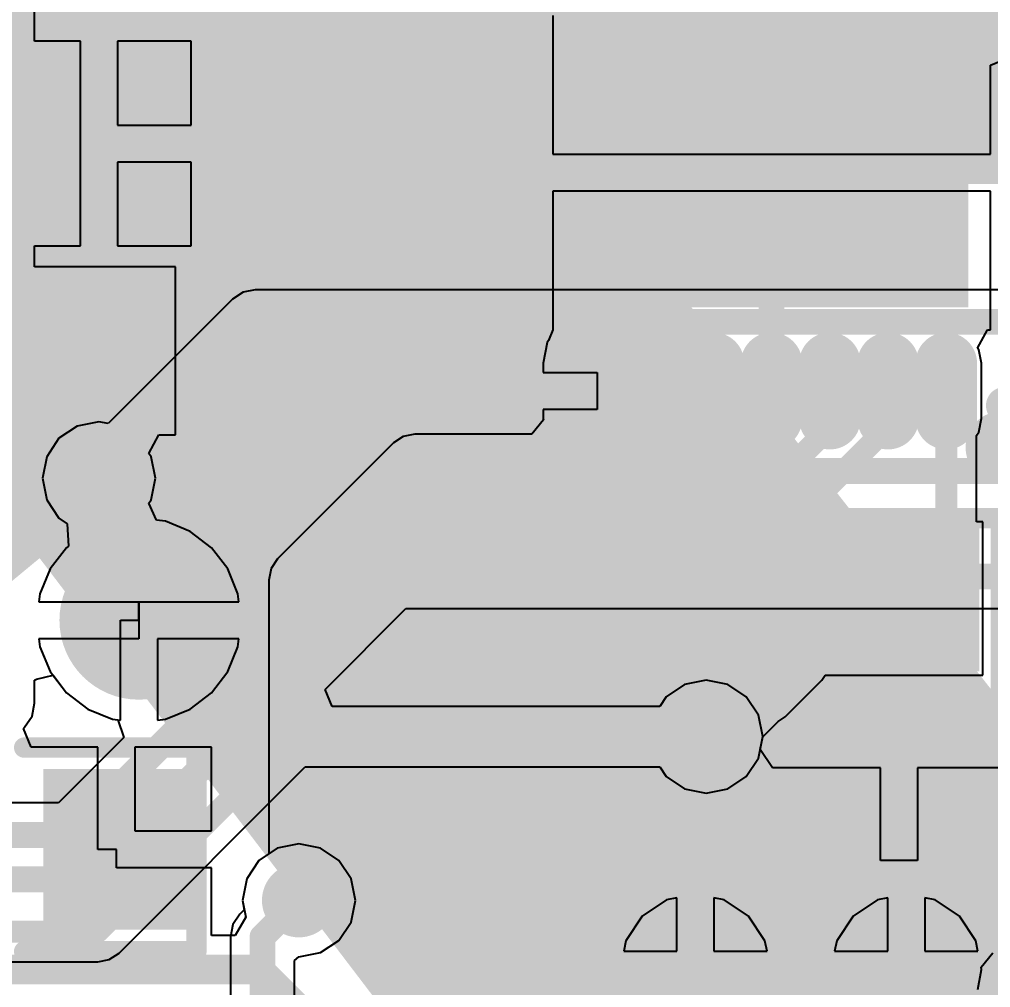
# Model space of a CAD drawing. Header units: millimetres. Extents: x -0.78 to 0.93, y -0.37 to 1.4.
# Drawn here: x 0.0868 to 0.3496, y 0.4597 to 0.7216 of the extents above; entities that cross this region are included whole.
import ezdxf

# ---------------------------------------------------------------- set-up
doc = ezdxf.new("R2010")
doc.units = ezdxf.units.MM
doc.header["$MEASUREMENT"] = 0
for name, color, linetype in [('BottomLayer', 5, 'Continuous'), ('BottomOverlay', 54, 'Continuous'), ('BottomSolder', 6, 'Continuous'), ('TopLayer', 1, 'Continuous'), ('TopOverlay', 2, 'Continuous'), ('TopSolder', 216, 'Continuous'), ('ViaHoleLayer', 16, 'Continuous')]:
    doc.layers.add(name, color=color, linetype=linetype)

# ---------------------------------------------------------------- blocks, each defined once
blk = doc.blocks.new('0603__B_3')
at = {"layer": 'BottomLayer'}
for points in [[(-0.05043, 0.01772), (-0.02043, 0.01772), (-0.02043, -0.01772), (-0.05043, -0.01772)], [(0.01969, 0.01772), (0.05118, 0.01772), (0.05118, -0.01772), (0.01969, -0.01772)]]:
    blk.add_hatch(color=5, dxfattribs=at).paths.add_polyline_path(points)
at = {"layer": 'BottomSolder'}
for points in [[(-0.05443, 0.02172), (-0.01643, 0.02172), (-0.01643, -0.02172), (-0.05443, -0.02172)], [(0.01568, 0.02172), (0.05518, 0.02172), (0.05518, -0.02172), (0.01568, -0.02172)]]:
    blk.add_hatch(color=6, dxfattribs=at).paths.add_polyline_path(points)
at = {"layer": 'BottomOverlay', "const_width": 0.00551}
for points in [[(-0.05709, 0.02756), (0.05709, 0.02756)], [(-0.05709, -0.02756), (-0.05709, 0.02756)], [(0.05709, -0.02756), (0.05709, 0.02756)], [(-0.05709, -0.02756), (0.05709, -0.02756)]]:
    blk.add_lwpolyline(points, dxfattribs=at)
at = {"layer": 'BottomOverlay', "const_width": 0.00276}
for points in [[(-0.05847, 0.02756, 1), (-0.05571, 0.02756, 1)], [(-0.05847, 0.02756, 1), (-0.05571, 0.02756, 1)], [(0.05571, 0.02756, 1), (0.05847, 0.02756, 1)], [(0.05571, 0.02756, 1), (0.05847, 0.02756, 1)], [(-0.05847, -0.02756, 1), (-0.05571, -0.02756, 1)], [(-0.05847, -0.02756, 1), (-0.05571, -0.02756, 1)], [(0.05571, -0.02756, 1), (0.05847, -0.02756, 1)], [(0.05571, -0.02756, 1), (0.05847, -0.02756, 1)]]:
    blk.add_lwpolyline(points, format="xyb", close=True, dxfattribs=at)
blk = doc.blocks.new('0603__B_4')
at = {"layer": 'BottomLayer'}
for points in [[(-0.05043, 0.01772), (-0.02043, 0.01772), (-0.02043, -0.01772), (-0.05043, -0.01772)], [(0.01969, 0.01772), (0.05118, 0.01772), (0.05118, -0.01772), (0.01969, -0.01772)]]:
    blk.add_hatch(color=5, dxfattribs=at).paths.add_polyline_path(points)
at = {"layer": 'BottomSolder'}
for points in [[(-0.05443, 0.02172), (-0.01643, 0.02172), (-0.01643, -0.02172), (-0.05443, -0.02172)], [(0.01569, 0.02172), (0.05518, 0.02172), (0.05518, -0.02172), (0.01569, -0.02172)]]:
    blk.add_hatch(color=6, dxfattribs=at).paths.add_polyline_path(points)
at = {"layer": 'BottomOverlay', "const_width": 0.00551}
for points in [[(-0.05709, 0.02756), (-0.05709, -0.02756)], [(0.05709, 0.02756), (-0.05709, 0.02756)], [(0.05709, 0.02756), (0.05709, -0.02756)], [(0.05709, -0.02756), (-0.05709, -0.02756)]]:
    blk.add_lwpolyline(points, dxfattribs=at)
at = {"layer": 'BottomOverlay', "const_width": 0.00276}
for points in [[(-0.05847, 0.02756, 1), (-0.05571, 0.02756, 1)], [(-0.05847, 0.02756, 1), (-0.05571, 0.02756, 1)], [(0.05571, 0.02756, 1), (0.05847, 0.02756, 1)], [(0.05571, 0.02756, 1), (0.05847, 0.02756, 1)], [(-0.05847, -0.02756, 1), (-0.05571, -0.02756, 1)], [(-0.05847, -0.02756, 1), (-0.05571, -0.02756, 1)], [(0.05571, -0.02756, 1), (0.05847, -0.02756, 1)], [(0.05571, -0.02756, 1), (0.05847, -0.02756, 1)]]:
    blk.add_lwpolyline(points, format="xyb", close=True, dxfattribs=at)
blk = doc.blocks.new('TDFN_14_L3_0_W3_0_P0_40_BL_EP_B_17')
at = {"layer": 'BottomLayer'}
h = blk.add_hatch(color=5, dxfattribs=at)
edge = h.paths.add_edge_path()
edge.add_arc((-0.04724, 0.05157), 0.00433, 180, 360)
edge.add_line((-0.04291, 0.05157), (-0.04291, 0.06654))
edge.add_arc((-0.04724, 0.06654), 0.00433, 0, 180)
edge.add_line((-0.05157, 0.06654), (-0.05157, 0.05157))
h = blk.add_hatch(color=5, dxfattribs=at)
edge = h.paths.add_edge_path()
edge.add_arc((-0.0315, 0.05157), 0.00433, 180, 360)
edge.add_line((-0.02717, 0.05157), (-0.02717, 0.06654))
edge.add_arc((-0.0315, 0.06654), 0.00433, 0, 180)
edge.add_line((-0.03583, 0.06654), (-0.03583, 0.05157))
h = blk.add_hatch(color=5, dxfattribs=at)
edge = h.paths.add_edge_path()
edge.add_arc((-0.01575, 0.05157), 0.00433, 180, 360)
edge.add_line((-0.01142, 0.05157), (-0.01142, 0.06654))
edge.add_arc((-0.01575, 0.06654), 0.00433, 0, 180)
edge.add_line((-0.02008, 0.06654), (-0.02008, 0.05157))
h = blk.add_hatch(color=5, dxfattribs=at)
edge = h.paths.add_edge_path()
edge.add_arc((0.00005, 0.05157), 0.00433, 180, 360)
edge.add_line((0.00438, 0.05157), (0.00438, 0.06654))
edge.add_arc((0.00005, 0.06654), 0.00433, 0, 180)
edge.add_line((-0.00428, 0.06654), (-0.00428, 0.05157))
h = blk.add_hatch(color=5, dxfattribs=at)
edge = h.paths.add_edge_path()
edge.add_arc((0.01575, 0.05157), 0.00433, 180, 360)
edge.add_line((0.02008, 0.05157), (0.02008, 0.06654))
edge.add_arc((0.01575, 0.06654), 0.00433, 0, 180)
edge.add_line((0.01142, 0.06654), (0.01142, 0.05157))
h = blk.add_hatch(color=5, dxfattribs=at)
edge = h.paths.add_edge_path()
edge.add_arc((0.0315, 0.05157), 0.00433, 180, 360)
edge.add_line((0.03583, 0.05157), (0.03583, 0.06654))
edge.add_arc((0.0315, 0.06654), 0.00433, 0, 180)
edge.add_line((0.02717, 0.06654), (0.02717, 0.05157))
h = blk.add_hatch(color=5, dxfattribs=at)
edge = h.paths.add_edge_path()
edge.add_arc((0.04724, 0.05157), 0.00433, 180, 360)
edge.add_line((0.05157, 0.05157), (0.05157, 0.06654))
edge.add_arc((0.04724, 0.06654), 0.00433, 0, 180)
edge.add_line((0.04291, 0.06654), (0.04291, 0.05157))
blk.add_hatch(color=5, dxfattribs=at).paths.add_polyline_path([(0.04922, 0.03248), (0.04922, -0.03249), (-0.0492, -0.03249), (-0.0492, 0.03248)])
h = blk.add_hatch(color=5, dxfattribs=at)
edge = h.paths.add_edge_path()
edge.add_arc((-0.04724, -0.05157), 0.00433, 0, 180)
edge.add_line((-0.05157, -0.05157), (-0.05157, -0.06654))
edge.add_arc((-0.04724, -0.06654), 0.00433, 180, 360)
edge.add_line((-0.04291, -0.06654), (-0.04291, -0.05157))
h = blk.add_hatch(color=5, dxfattribs=at)
edge = h.paths.add_edge_path()
edge.add_arc((-0.0315, -0.05157), 0.00433, 0, 180)
edge.add_line((-0.03583, -0.05157), (-0.03583, -0.06654))
edge.add_arc((-0.0315, -0.06654), 0.00433, 180, 360)
edge.add_line((-0.02717, -0.06654), (-0.02717, -0.05157))
h = blk.add_hatch(color=5, dxfattribs=at)
edge = h.paths.add_edge_path()
edge.add_arc((-0.01575, -0.05157), 0.00433, 0, 180)
edge.add_line((-0.02008, -0.05157), (-0.02008, -0.06654))
edge.add_arc((-0.01575, -0.06654), 0.00433, 180, 360)
edge.add_line((-0.01142, -0.06654), (-0.01142, -0.05157))
h = blk.add_hatch(color=5, dxfattribs=at)
edge = h.paths.add_edge_path()
edge.add_arc((0, -0.05157), 0.00433, 0, 180)
edge.add_line((-0.00433, -0.05157), (-0.00433, -0.06654))
edge.add_arc((0, -0.06654), 0.00433, 180, 360)
edge.add_line((0.00433, -0.06654), (0.00433, -0.05157))
h = blk.add_hatch(color=5, dxfattribs=at)
edge = h.paths.add_edge_path()
edge.add_arc((0.01637, -0.05157), 0.00433, 0, 180)
edge.add_line((0.01204, -0.05157), (0.01204, -0.06654))
edge.add_arc((0.01637, -0.06654), 0.00433, 180, 360)
edge.add_line((0.0207, -0.06654), (0.0207, -0.05157))
h = blk.add_hatch(color=5, dxfattribs=at)
edge = h.paths.add_edge_path()
edge.add_arc((0.0315, -0.05157), 0.00433, 0, 180)
edge.add_line((0.02717, -0.05157), (0.02717, -0.06654))
edge.add_arc((0.0315, -0.06654), 0.00433, 180, 360)
edge.add_line((0.03583, -0.06654), (0.03583, -0.05157))
h = blk.add_hatch(color=5, dxfattribs=at)
edge = h.paths.add_edge_path()
edge.add_arc((0.04724, -0.05157), 0.00433, 0, 180)
edge.add_line((0.04291, -0.05157), (0.04291, -0.06654))
edge.add_arc((0.04724, -0.06654), 0.00433, 180, 360)
edge.add_line((0.05157, -0.06654), (0.05157, -0.05157))
at = {"layer": 'BottomSolder'}
h = blk.add_hatch(color=6, dxfattribs=at)
edge = h.paths.add_edge_path()
edge.add_arc((-0.04724, 0.05157), 0.00833, 180, 360)
edge.add_line((-0.03891, 0.05157), (-0.03891, 0.06654))
edge.add_arc((-0.04724, 0.06654), 0.00833, 0, 180)
edge.add_line((-0.05557, 0.06654), (-0.05557, 0.05157))
h = blk.add_hatch(color=6, dxfattribs=at)
edge = h.paths.add_edge_path()
edge.add_arc((-0.0315, 0.05157), 0.00833, 180, 360)
edge.add_line((-0.02317, 0.05157), (-0.02317, 0.06654))
edge.add_arc((-0.0315, 0.06654), 0.00833, 0, 180)
edge.add_line((-0.03983, 0.06654), (-0.03983, 0.05157))
h = blk.add_hatch(color=6, dxfattribs=at)
edge = h.paths.add_edge_path()
edge.add_arc((-0.01575, 0.05157), 0.00833, 180, 360)
edge.add_line((-0.00742, 0.05157), (-0.00742, 0.06654))
edge.add_arc((-0.01575, 0.06654), 0.00833, 0, 180)
edge.add_line((-0.02408, 0.06654), (-0.02408, 0.05157))
h = blk.add_hatch(color=6, dxfattribs=at)
edge = h.paths.add_edge_path()
edge.add_arc((0.00005, 0.05157), 0.00833, 180, 360)
edge.add_line((0.00838, 0.05157), (0.00838, 0.06654))
edge.add_arc((0.00005, 0.06654), 0.00833, 0, 180)
edge.add_line((-0.00828, 0.06654), (-0.00828, 0.05157))
h = blk.add_hatch(color=6, dxfattribs=at)
edge = h.paths.add_edge_path()
edge.add_arc((0.01575, 0.05157), 0.00833, 180, 360)
edge.add_line((0.02408, 0.05157), (0.02408, 0.06654))
edge.add_arc((0.01575, 0.06654), 0.00833, 0, 180)
edge.add_line((0.00742, 0.06654), (0.00742, 0.05157))
h = blk.add_hatch(color=6, dxfattribs=at)
edge = h.paths.add_edge_path()
edge.add_arc((0.0315, 0.05157), 0.00833, 180, 360)
edge.add_line((0.03983, 0.05157), (0.03983, 0.06654))
edge.add_arc((0.0315, 0.06654), 0.00833, 0, 180)
edge.add_line((0.02317, 0.06654), (0.02317, 0.05157))
h = blk.add_hatch(color=6, dxfattribs=at)
edge = h.paths.add_edge_path()
edge.add_arc((0.04724, 0.05157), 0.00833, 180, 360)
edge.add_line((0.05557, 0.05157), (0.05557, 0.06654))
edge.add_arc((0.04724, 0.06654), 0.00833, 0, 180)
edge.add_line((0.03891, 0.06654), (0.03891, 0.05157))
blk.add_hatch(color=6, dxfattribs=at).paths.add_polyline_path([(0.05322, 0.03648), (0.05322, -0.03649), (-0.0532, -0.03649), (-0.0532, 0.03648)])
h = blk.add_hatch(color=6, dxfattribs=at)
edge = h.paths.add_edge_path()
edge.add_arc((-0.04724, -0.05157), 0.00833, 0, 180)
edge.add_line((-0.05557, -0.05157), (-0.05557, -0.06654))
edge.add_arc((-0.04724, -0.06654), 0.00833, 180, 360)
edge.add_line((-0.03891, -0.06654), (-0.03891, -0.05157))
h = blk.add_hatch(color=6, dxfattribs=at)
edge = h.paths.add_edge_path()
edge.add_arc((-0.0315, -0.05157), 0.00833, 0, 180)
edge.add_line((-0.03983, -0.05157), (-0.03983, -0.06654))
edge.add_arc((-0.0315, -0.06654), 0.00833, 180, 360)
edge.add_line((-0.02317, -0.06654), (-0.02317, -0.05157))
h = blk.add_hatch(color=6, dxfattribs=at)
edge = h.paths.add_edge_path()
edge.add_arc((-0.01575, -0.05157), 0.00833, 0, 180)
edge.add_line((-0.02408, -0.05157), (-0.02408, -0.06654))
edge.add_arc((-0.01575, -0.06654), 0.00833, 180, 360)
edge.add_line((-0.00742, -0.06654), (-0.00742, -0.05157))
h = blk.add_hatch(color=6, dxfattribs=at)
edge = h.paths.add_edge_path()
edge.add_arc((0, -0.05157), 0.00833, 0, 180)
edge.add_line((-0.00833, -0.05157), (-0.00833, -0.06654))
edge.add_arc((0, -0.06654), 0.00833, 180, 360)
edge.add_line((0.00833, -0.06654), (0.00833, -0.05157))
h = blk.add_hatch(color=6, dxfattribs=at)
edge = h.paths.add_edge_path()
edge.add_arc((0.01637, -0.05157), 0.00833, 0, 180)
edge.add_line((0.00804, -0.05157), (0.00804, -0.06654))
edge.add_arc((0.01637, -0.06654), 0.00833, 180, 360)
edge.add_line((0.0247, -0.06654), (0.0247, -0.05157))
h = blk.add_hatch(color=6, dxfattribs=at)
edge = h.paths.add_edge_path()
edge.add_arc((0.0315, -0.05157), 0.00833, 0, 180)
edge.add_line((0.02317, -0.05157), (0.02317, -0.06654))
edge.add_arc((0.0315, -0.06654), 0.00833, 180, 360)
edge.add_line((0.03983, -0.06654), (0.03983, -0.05157))
h = blk.add_hatch(color=6, dxfattribs=at)
edge = h.paths.add_edge_path()
edge.add_arc((0.04724, -0.05157), 0.00833, 0, 180)
edge.add_line((0.03891, -0.05157), (0.03891, -0.06654))
edge.add_arc((0.04724, -0.06654), 0.00833, 180, 360)
edge.add_line((0.05557, -0.06654), (0.05557, -0.05157))
at = {"layer": 'BottomOverlay', "const_width": 0.00984}
blk.add_lwpolyline([(-0.06237, 0.06944, -196.823382), (-0.06227, 0.06944)], format="xyb", dxfattribs=at)
at = {"layer": 'BottomOverlay'}
for points, const_width in [([(-0.06483, 0.06944, 1), (-0.05991, 0.06944, 1)], 0.00492), ([(-0.06473, 0.06944, 1), (-0.05981, 0.06944, 1)], 0.00492), ([(-0.07337, 0.063, 1), (-0.06837, 0.063, 1)], 0.005), ([(-0.07337, 0.063, 1), (-0.06837, 0.063, 1)], 0.005), ([(-0.06549, 0.063, 1), (-0.06049, 0.063, 1)], 0.005), ([(0.05656, 0.063, 1), (0.06155, 0.063, 1)], 0.005), ([(0.06443, 0.063, 1), (0.06943, 0.063, 1)], 0.005), ([(0.06443, 0.063, 1), (0.06943, 0.063, 1)], 0.005), ([(-0.07337, -0.06299, 1), (-0.06837, -0.06299, 1)], 0.005), ([(-0.07337, -0.06299, 1), (-0.06837, -0.06299, 1)], 0.005), ([(-0.06549, -0.06299, 1), (-0.06049, -0.06299, 1)], 0.005), ([(0.05656, -0.06299, 1), (0.06155, -0.06299, 1)], 0.005), ([(0.06443, -0.06299, 1), (0.06943, -0.06299, 1)], 0.005), ([(0.06443, -0.06299, 1), (0.06943, -0.06299, 1)], 0.005)]:
    blk.add_lwpolyline(points, format="xyb", close=True, dxfattribs=dict(at, const_width=const_width))
at = {"layer": 'BottomOverlay', "const_width": 0.01}
for points in [[(-0.07087, 0.063), (-0.07087, -0.06299)], [(-0.06299, 0.063), (-0.07087, 0.063)], [(0.06693, 0.063), (0.05906, 0.063)], [(0.06693, 0.063), (0.06693, -0.06299)], [(-0.06299, -0.06299), (-0.07087, -0.06299)], [(0.06693, -0.06299), (0.05906, -0.06299)]]:
    blk.add_lwpolyline(points, dxfattribs=at)
blk = doc.blocks.new('0603__B_24')
at = {"layer": 'BottomLayer'}
for points in [[(-0.05043, 0.01772), (-0.02043, 0.01772), (-0.02043, -0.01772), (-0.05043, -0.01772)], [(0.01969, 0.01772), (0.05118, 0.01772), (0.05118, -0.01772), (0.01969, -0.01772)]]:
    blk.add_hatch(color=5, dxfattribs=at).paths.add_polyline_path(points)
at = {"layer": 'BottomSolder'}
for points in [[(-0.05443, 0.02172), (-0.01643, 0.02172), (-0.01643, -0.02172), (-0.05443, -0.02172)], [(0.01569, 0.02172), (0.05518, 0.02172), (0.05518, -0.02172), (0.01569, -0.02172)]]:
    blk.add_hatch(color=6, dxfattribs=at).paths.add_polyline_path(points)
at = {"layer": 'BottomOverlay', "const_width": 0.00551}
for points in [[(-0.05709, 0.02756), (-0.05709, -0.02756)], [(-0.05709, 0.02756), (-0.01181, 0.02756)], [(0.01047, 0.02756), (0.05709, 0.02756)], [(0.05709, 0.02756), (0.05709, -0.02756)], [(-0.05709, -0.02756), (-0.01181, -0.02756)], [(0.01047, -0.02756), (0.05709, -0.02756)]]:
    blk.add_lwpolyline(points, dxfattribs=at)
at = {"layer": 'BottomOverlay', "const_width": 0.00276}
for points in [[(-0.05847, 0.02756, 1), (-0.05571, 0.02756, 1)], [(-0.05847, 0.02756, 1), (-0.05571, 0.02756, 1)], [(-0.01319, 0.02756, 1), (-0.01043, 0.02756, 1)], [(0.0091, 0.02756, 1), (0.01185, 0.02756, 1)], [(0.05571, 0.02756, 1), (0.05847, 0.02756, 1)], [(0.05571, 0.02756, 1), (0.05847, 0.02756, 1)], [(-0.05847, -0.02756, 1), (-0.05571, -0.02756, 1)], [(-0.05847, -0.02756, 1), (-0.05571, -0.02756, 1)], [(-0.01319, -0.02756, 1), (-0.01043, -0.02756, 1)], [(0.0091, -0.02756, 1), (0.01185, -0.02756, 1)], [(0.05571, -0.02756, 1), (0.05847, -0.02756, 1)], [(0.05571, -0.02756, 1), (0.05847, -0.02756, 1)]]:
    blk.add_lwpolyline(points, format="xyb", close=True, dxfattribs=at)
blk = doc.blocks.new('0603__B_25')
at = {"layer": 'BottomLayer'}
for points in [[(-0.05043, 0.01772), (-0.02043, 0.01772), (-0.02043, -0.01772), (-0.05043, -0.01772)], [(0.01969, 0.01772), (0.05118, 0.01772), (0.05118, -0.01772), (0.01969, -0.01772)]]:
    blk.add_hatch(color=5, dxfattribs=at).paths.add_polyline_path(points)
at = {"layer": 'BottomSolder'}
for points in [[(-0.05443, 0.02172), (-0.01643, 0.02172), (-0.01643, -0.02172), (-0.05443, -0.02172)], [(0.01569, 0.02172), (0.05518, 0.02172), (0.05518, -0.02172), (0.01569, -0.02172)]]:
    blk.add_hatch(color=6, dxfattribs=at).paths.add_polyline_path(points)
at = {"layer": 'BottomOverlay', "const_width": 0.00551}
for points in [[(-0.05709, 0.02756), (-0.05709, -0.02756)], [(-0.05709, 0.02756), (-0.01181, 0.02756)], [(0.01047, 0.02756), (0.05709, 0.02756)], [(0.05709, 0.02756), (0.05709, -0.02756)], [(-0.05709, -0.02756), (-0.01181, -0.02756)], [(0.01047, -0.02756), (0.05709, -0.02756)]]:
    blk.add_lwpolyline(points, dxfattribs=at)
at = {"layer": 'BottomOverlay', "const_width": 0.00276}
for points in [[(-0.05847, 0.02756, 1), (-0.05571, 0.02756, 1)], [(-0.05847, 0.02756, 1), (-0.05571, 0.02756, 1)], [(-0.01319, 0.02756, 1), (-0.01043, 0.02756, 1)], [(0.0091, 0.02756, 1), (0.01185, 0.02756, 1)], [(0.05571, 0.02756, 1), (0.05847, 0.02756, 1)], [(0.05571, 0.02756, 1), (0.05847, 0.02756, 1)], [(-0.05847, -0.02756, 1), (-0.05571, -0.02756, 1)], [(-0.05847, -0.02756, 1), (-0.05571, -0.02756, 1)], [(-0.01319, -0.02756, 1), (-0.01043, -0.02756, 1)], [(0.0091, -0.02756, 1), (0.01185, -0.02756, 1)], [(0.05571, -0.02756, 1), (0.05847, -0.02756, 1)], [(0.05571, -0.02756, 1), (0.05847, -0.02756, 1)]]:
    blk.add_lwpolyline(points, format="xyb", close=True, dxfattribs=at)
blk = doc.blocks.new('0603__B_26')
at = {"layer": 'BottomLayer'}
for points in [[(-0.05043, 0.01772), (-0.02043, 0.01772), (-0.02043, -0.01772), (-0.05043, -0.01772)], [(0.01969, 0.01772), (0.05118, 0.01772), (0.05118, -0.01772), (0.01969, -0.01772)]]:
    blk.add_hatch(color=5, dxfattribs=at).paths.add_polyline_path(points)
at = {"layer": 'BottomSolder'}
for points in [[(-0.05443, 0.02172), (-0.01643, 0.02172), (-0.01643, -0.02172), (-0.05443, -0.02172)], [(0.01569, 0.02172), (0.05518, 0.02172), (0.05518, -0.02172), (0.01569, -0.02172)]]:
    blk.add_hatch(color=6, dxfattribs=at).paths.add_polyline_path(points)
at = {"layer": 'BottomOverlay', "const_width": 0.00551}
for points in [[(-0.05709, 0.02756), (-0.05709, -0.02756)], [(-0.05709, 0.02756), (-0.01181, 0.02756)], [(0.01047, 0.02756), (0.05709, 0.02756)], [(0.05709, 0.02756), (0.05709, -0.02756)], [(-0.05709, -0.02756), (-0.01181, -0.02756)], [(0.01047, -0.02756), (0.05709, -0.02756)]]:
    blk.add_lwpolyline(points, dxfattribs=at)
at = {"layer": 'BottomOverlay', "const_width": 0.00276}
for points in [[(-0.05847, 0.02756, 1), (-0.05571, 0.02756, 1)], [(-0.05847, 0.02756, 1), (-0.05571, 0.02756, 1)], [(-0.01319, 0.02756, 1), (-0.01043, 0.02756, 1)], [(0.0091, 0.02756, 1), (0.01185, 0.02756, 1)], [(0.05571, 0.02756, 1), (0.05847, 0.02756, 1)], [(0.05571, 0.02756, 1), (0.05847, 0.02756, 1)], [(-0.05847, -0.02756, 1), (-0.05571, -0.02756, 1)], [(-0.05847, -0.02756, 1), (-0.05571, -0.02756, 1)], [(-0.01319, -0.02756, 1), (-0.01043, -0.02756, 1)], [(0.0091, -0.02756, 1), (0.01185, -0.02756, 1)], [(0.05571, -0.02756, 1), (0.05847, -0.02756, 1)], [(0.05571, -0.02756, 1), (0.05847, -0.02756, 1)]]:
    blk.add_lwpolyline(points, format="xyb", close=True, dxfattribs=at)
blk = doc.blocks.new('0603C_B_60')
at = {"layer": 'BottomLayer'}
for points in [[(-0.05043, 0.01772), (-0.02043, 0.01772), (-0.02043, -0.01772), (-0.05043, -0.01772)], [(0.01969, 0.01772), (0.05118, 0.01772), (0.05118, -0.01772), (0.01969, -0.01772)]]:
    blk.add_hatch(color=5, dxfattribs=at).paths.add_polyline_path(points)
at = {"layer": 'BottomSolder'}
for points in [[(-0.05443, 0.02172), (-0.01643, 0.02172), (-0.01643, -0.02172), (-0.05443, -0.02172)], [(0.01568, 0.02172), (0.05518, 0.02172), (0.05518, -0.02172), (0.01568, -0.02172)]]:
    blk.add_hatch(color=6, dxfattribs=at).paths.add_polyline_path(points)
at = {"layer": 'BottomOverlay', "const_width": 0.00551}
for points in [[(-0.05709, 0.02756), (-0.01181, 0.02756)], [(-0.05709, -0.02756), (-0.05709, 0.02756)], [(0.01047, 0.02756), (0.05709, 0.02756)], [(0.05709, -0.02756), (0.05709, 0.02756)], [(-0.05709, -0.02756), (-0.01181, -0.02756)], [(0.01047, -0.02756), (0.05709, -0.02756)]]:
    blk.add_lwpolyline(points, dxfattribs=at)
at = {"layer": 'BottomOverlay', "const_width": 0.00276}
for points in [[(-0.05847, 0.02756, 1), (-0.05571, 0.02756, 1)], [(-0.05847, 0.02756, 1), (-0.05571, 0.02756, 1)], [(-0.01319, 0.02756, 1), (-0.01043, 0.02756, 1)], [(0.0091, 0.02756, 1), (0.01185, 0.02756, 1)], [(0.05571, 0.02756, 1), (0.05847, 0.02756, 1)], [(0.05571, 0.02756, 1), (0.05847, 0.02756, 1)], [(-0.05847, -0.02756, 1), (-0.05571, -0.02756, 1)], [(-0.05847, -0.02756, 1), (-0.05571, -0.02756, 1)], [(-0.01319, -0.02756, 1), (-0.01043, -0.02756, 1)], [(0.0091, -0.02756, 1), (0.01185, -0.02756, 1)], [(0.05571, -0.02756, 1), (0.05847, -0.02756, 1)], [(0.05571, -0.02756, 1), (0.05847, -0.02756, 1)]]:
    blk.add_lwpolyline(points, format="xyb", close=True, dxfattribs=at)

msp = doc.modelspace()

# ---------------------------------------------------------------- hatches: boundary and pattern name
at = {"layer": 'BottomLayer'}
h = msp.add_hatch(color=5, dxfattribs=at)
edge = h.paths.add_edge_path()
edge.add_arc((0.10827, 0.59744), 0.01, 0, 360)
h = msp.add_hatch(color=5, dxfattribs=at)
edge = h.paths.add_edge_path()
edge.add_arc((0.11909, 0.55906), 0.0175, 0, 360)
h = msp.add_hatch(color=5, dxfattribs=at)
edge = h.paths.add_edge_path()
edge.add_arc((0.27264, 0.52756), 0.01, 0, 360)
for points in [[(0.19987, 0.47933), (0.28543, 0.47933), (0.28543, 0.50796), (0.19987, 0.50796)], [(0.25394, 0.42066), (0.2874, 0.42066), (0.2874, 0.50787), (0.25394, 0.50787)]]:
    msp.add_hatch(color=5, dxfattribs=at).paths.add_polyline_path(points)
h = msp.add_hatch(color=5, dxfattribs=at)
edge = h.paths.add_edge_path()
edge.add_arc((0.1624, 0.48327), 0.01, 0, 360)
h = msp.add_hatch(color=5, dxfattribs=at)
edge = h.paths.add_edge_path()
edge.add_arc((0.26969, 0.46457), 0.01, 0, 360)
h = msp.add_hatch(color=5, dxfattribs=at)
edge = h.paths.add_edge_path()
edge.add_arc((0.32677, 0.46457), 0.01, 0, 360)
at = {"layer": 'BottomSolder'}
h = msp.add_hatch(color=6, dxfattribs=at)
edge = h.paths.add_edge_path()
edge.add_arc((0.11909, 0.55906), 0.0215, 0, 360)
at = {"layer": 'TopLayer'}
h = msp.add_hatch(color=1, dxfattribs=at)
edge = h.paths.add_edge_path()
edge.add_arc((0.10827, 0.59744), 0.01, 0, 360)
h = msp.add_hatch(color=1, dxfattribs=at)
edge = h.paths.add_edge_path()
edge.add_arc((0.11909, 0.55906), 0.0175, 0, 360)
h = msp.add_hatch(color=1, dxfattribs=at)
edge = h.paths.add_edge_path()
edge.add_arc((0.27264, 0.52756), 0.01, 0, 360)
h = msp.add_hatch(color=1, dxfattribs=at)
edge = h.paths.add_edge_path()
edge.add_arc((0.1624, 0.48327), 0.01, 0, 360)
h = msp.add_hatch(color=1, dxfattribs=at)
edge = h.paths.add_edge_path()
edge.add_arc((0.26969, 0.46457), 0.01, 0, 360)
h = msp.add_hatch(color=1, dxfattribs=at)
edge = h.paths.add_edge_path()
edge.add_arc((0.32677, 0.46457), 0.01, 0, 360)
at = {"layer": 'TopSolder'}
h = msp.add_hatch(color=216, dxfattribs=at)
edge = h.paths.add_edge_path()
edge.add_arc((0.11909, 0.55906), 0.0215, 0, 360)
at = {"layer": 'ViaHoleLayer'}
h = msp.add_hatch(color=16, dxfattribs=at)
edge = h.paths.add_edge_path()
edge.add_arc((0.10827, 0.59744), 0.006, 0, 360)
h = msp.add_hatch(color=16, dxfattribs=at)
edge = h.paths.add_edge_path()
edge.add_arc((0.11909, 0.55906), 0.01, 0, 360)
h = msp.add_hatch(color=16, dxfattribs=at)
edge = h.paths.add_edge_path()
edge.add_arc((0.27264, 0.52756), 0.006, 0, 360)
h = msp.add_hatch(color=16, dxfattribs=at)
edge = h.paths.add_edge_path()
edge.add_arc((0.1624, 0.48327), 0.006, 0, 360)
h = msp.add_hatch(color=16, dxfattribs=at)
edge = h.paths.add_edge_path()
edge.add_arc((0.26969, 0.46457), 0.006, 0, 360)
h = msp.add_hatch(color=16, dxfattribs=at)
edge = h.paths.add_edge_path()
edge.add_arc((0.32677, 0.46457), 0.006, 0, 360)

# ---------------------------------------------------------------- linework, layer by layer
at = {"layer": 'BottomLayer'}
for p, q in [((0.09087, 0.71571), (0.09087, 0.73244)), ((0.23113, 0.7226), (0.23113, 0.68512)), ((0.10327, 0.71571), (0.09087, 0.71571)), ((0.10327, 0.68799), (0.10327, 0.71571)), ((0.13327, 0.71571), (0.11327, 0.71571)), ((0.11327, 0.71571), (0.11327, 0.69299)), ((0.13327, 0.69299), (0.13327, 0.71571)), ((0.34956, 0.70914), (0.35418, 0.71106)), ((0.34956, 0.68512), (0.34956, 0.70914)), ((0.11327, 0.69299), (0.13327, 0.69299)), ((0.10327, 0.66028), (0.10327, 0.68799)), ((0.23113, 0.68512), (0.29034, 0.68512)), ((0.29034, 0.68512), (0.34956, 0.68512)), ((0.13327, 0.68299), (0.11327, 0.68299)), ((0.11327, 0.68299), (0.11327, 0.66028)), ((0.13327, 0.66028), (0.13327, 0.68299)), ((0.29034, 0.67512), (0.23113, 0.67512)), ((0.23113, 0.67512), (0.23113, 0.63764)), ((0.34956, 0.67512), (0.29034, 0.67512)), ((0.34956, 0.63764), (0.34956, 0.67512)), ((0.09087, 0.65461), (0.09087, 0.66028)), ((0.09087, 0.66028), (0.10327, 0.66028)), ((0.11327, 0.66028), (0.13327, 0.66028)), ((0.12902, 0.65461), (0.09087, 0.65461)), ((0.12902, 0.60917), (0.12902, 0.65461)), ((0.23113, 0.63764), (0.22998, 0.63468)), ((0.23113, 0.63764), (0.23113, 0.63764)), ((0.34608, 0.63264), (0.34875, 0.63764)), ((0.34875, 0.63764), (0.34956, 0.63764)), ((0.22962, 0.63413), (0.2285, 0.62854)), ((0.22998, 0.63468), (0.22962, 0.63413)), ((0.34638, 0.63218), (0.34608, 0.63264)), ((0.34711, 0.62854), (0.34638, 0.63218)), ((0.2285, 0.62854), (0.2285, 0.62606)), ((0.34711, 0.61358), (0.34711, 0.62854)), ((0.2285, 0.62606), (0.24311, 0.62606)), ((0.24311, 0.62606), (0.24311, 0.61606)), ((0.24311, 0.61606), (0.2285, 0.61606)), ((0.2285, 0.61606), (0.2285, 0.61358)), ((0.22856, 0.61327), (0.22539, 0.60941)), ((0.2285, 0.61358), (0.22856, 0.61327)), ((0.34638, 0.60994), (0.34711, 0.61358)), ((0.34575, 0.609), (0.34638, 0.60994)), ((0.12181, 0.60417), (0.12448, 0.60917)), ((0.12448, 0.60917), (0.12902, 0.60917)), ((0.19065, 0.60879), (0.188, 0.60702)), ((0.19377, 0.60941), (0.19065, 0.60879)), ((0.22539, 0.60941), (0.19377, 0.60941)), ((0.19377, 0.60941), (0.19377, 0.60941)), ((0.34575, 0.58571), (0.34575, 0.609)), ((0.188, 0.60702), (0.15663, 0.57565)), ((0.188, 0.60702), (0.188, 0.60702)), ((0.1224, 0.60329), (0.12181, 0.60417)), ((0.12356, 0.59744), (0.1224, 0.60329)), ((0.1224, 0.59159), (0.12356, 0.59744)), ((0.12182, 0.59072), (0.1224, 0.59159)), ((0.12388, 0.58616), (0.12182, 0.59072)), ((0.12627, 0.58585), (0.12388, 0.58616)), ((0.13296, 0.58308), (0.12627, 0.58585)), ((0.34752, 0.58571), (0.34575, 0.58571)), ((0.34752, 0.54421), (0.34752, 0.58571)), ((0.13871, 0.57867), (0.13296, 0.58308)), ((0.14312, 0.57292), (0.13871, 0.57867)), ((0.15663, 0.57565), (0.15487, 0.573)), ((0.15487, 0.573), (0.15424, 0.56988)), ((0.14589, 0.56623), (0.14312, 0.57292)), ((0.15424, 0.56988), (0.15424, 0.56988)), ((0.15424, 0.56988), (0.15424, 0.49586)), ((0.14617, 0.56406), (0.14589, 0.56623)), ((0.11909, 0.55906), (0.11909, 0.56406)), ((0.11909, 0.56406), (0.14617, 0.56406)), ((0.11409, 0.53198), (0.11409, 0.55906)), ((0.11409, 0.55906), (0.11909, 0.55906)), ((0.14617, 0.55406), (0.12409, 0.55406)), ((0.12409, 0.55406), (0.12409, 0.53198)), ((0.14589, 0.55188), (0.14617, 0.55406)), ((0.14312, 0.54519), (0.14589, 0.55188)), ((0.09139, 0.54314), (0.09587, 0.54415)), ((0.09587, 0.54415), (0.09948, 0.53944)), ((0.13871, 0.53944), (0.14312, 0.54519)), ((0.30389, 0.54285), (0.3048, 0.54421)), ((0.3048, 0.54421), (0.34752, 0.54421)), ((0.09087, 0.54286), (0.09139, 0.54314)), ((0.09087, 0.5366), (0.09087, 0.54286)), ((0.29399, 0.53296), (0.30389, 0.54285)), ((0.09948, 0.53944), (0.10523, 0.53503)), ((0.13296, 0.53503), (0.13871, 0.53944)), ((0.09017, 0.53309), (0.09087, 0.5366)), ((0.10523, 0.53503), (0.11192, 0.53226)), ((0.12627, 0.53226), (0.13296, 0.53503)), ((0.08818, 0.53012), (0.09017, 0.53309)), ((0.11192, 0.53226), (0.11409, 0.53198)), ((0.12409, 0.53198), (0.12627, 0.53226)), ((0.28792, 0.52752), (0.29208, 0.53168)), ((0.29208, 0.53168), (0.29399, 0.53296)), ((0.08783, 0.52976), (0.08818, 0.53012)), ((0.0899, 0.52476), (0.08783, 0.52976)), ((0.28724, 0.52409), (0.28792, 0.52752)), ((0.108, 0.52476), (0.0899, 0.52476)), ((0.108, 0.49705), (0.108, 0.52476)), ((0.13875, 0.52476), (0.118, 0.52476)), ((0.118, 0.52476), (0.118, 0.50205)), ((0.13875, 0.50205), (0.13875, 0.52476)), ((0.29058, 0.51909), (0.28724, 0.52409)), ((0.3198, 0.51909), (0.29058, 0.51909)), ((0.3198, 0.49409), (0.3198, 0.51909)), ((0.35252, 0.51909), (0.3298, 0.51909)), ((0.3298, 0.51909), (0.3298, 0.49409)), ((0.118, 0.50205), (0.13875, 0.50205)), ((0.113, 0.49705), (0.108, 0.49705)), ((0.113, 0.49205), (0.113, 0.49705)), ((0.15424, 0.49586), (0.15159, 0.49408)), ((0.13875, 0.49205), (0.113, 0.49205)), ((0.13875, 0.47374), (0.13875, 0.49205)), ((0.15159, 0.49408), (0.14827, 0.48912)), ((0.3298, 0.49409), (0.3198, 0.49409)), ((0.14827, 0.48912), (0.14711, 0.48327)), ((0.14711, 0.48327), (0.14801, 0.47874)), ((0.14801, 0.47874), (0.14517, 0.47374)), ((0.14517, 0.47374), (0.13875, 0.47374)), ((0.34703, 0.46523), (0.3502, 0.46909)), ((0.34716, 0.46457), (0.34703, 0.46523)), ((0.34609, 0.45919), (0.34716, 0.46457))]:
    msp.add_line(p, q, dxfattribs=at)
for points, const_width in [([(0.33759, 0.73917), (0.37992, 0.69685)], 0.006), ([(0.2903, 0.68008), (0.29034, 0.68012)], 0.007), ([(0.2903, 0.62106), (0.2903, 0.68008)], 0.007), ([(0.10827, 0.59744), (0.10827, 0.63189)], 0.007), ([(0.25885, 0.60826), (0.25885, 0.62106)], 0.006), ([(0.2746, 0.59941), (0.2746, 0.62106)], 0.006), ([(0.3061, 0.61122), (0.3061, 0.62106)], 0.006), ([(0.32185, 0.61286), (0.32185, 0.62106)], 0.006), ([(0.33759, 0.57775), (0.33759, 0.62106)], 0.006), ([(0.31843, 0.60944), (0.32185, 0.61286)], 0.006), ([(0.26969, 0.5748), (0.3061, 0.61122)], 0.006), ([(0.31843, 0.608), (0.31843, 0.60944)], 0.006), ([(0.25184, 0.60125), (0.25885, 0.60826)], 0.006), ([(0.29812, 0.58768), (0.31843, 0.608)], 0.006), ([(0.1624, 0.56988), (0.19377, 0.60125)], 0.006), ([(0.19377, 0.60125), (0.25184, 0.60125)], 0.006), ([(0.26545, 0.59025), (0.2746, 0.59941)], 0.006), ([(0.21555, 0.57185), (0.23395, 0.59025)], 0.006), ([(0.23395, 0.59025), (0.26545, 0.59025)], 0.006), ([(0.29812, 0.54862), (0.29812, 0.58768)], 0.006), ([(0.3248, 0.56496), (0.33759, 0.57775)], 0.006), ([(0.26969, 0.56496), (0.26969, 0.5748)], 0.006), ([(0.21555, 0.56496), (0.21555, 0.57185)], 0.006), ([(0.1624, 0.48327), (0.1624, 0.56988)], 0.006), ([(0.18602, 0.53543), (0.21555, 0.56496)], 0.006), ([(0.28823, 0.53872), (0.29812, 0.54862)], 0.006), ([(0.27643, 0.52756), (0.28759, 0.53872)], 0.006), ([(0.28759, 0.53872), (0.28823, 0.53872)], 0.006), ([(0.18602, 0.51476), (0.18602, 0.53543)], 0.006), ([(0.27264, 0.52756), (0.27643, 0.52756)], 0.006), ([(0.18602, 0.46457), (0.18602, 0.51476)], 0.006), ([(0.3248, 0.49409), (0.32677, 0.49213)], 0.007), ([(0.32677, 0.46457), (0.32677, 0.49213)], 0.007), ([(0.03839, 0.46457), (0.15157, 0.46457)], 0.008), ([(0.15157, 0.46457), (0.17618, 0.43996)], 0.008), ([(0.18602, 0.46457), (0.21752, 0.43307)], 0.006)]:
    msp.add_lwpolyline(points, dxfattribs=dict(at, const_width=const_width))
for points, const_width in [([(0.28855, 0.68008, 1), (0.29205, 0.68008, 1)], 0.0035), ([(0.28855, 0.68008, 1), (0.29205, 0.68008, 1)], 0.0035), ([(0.28859, 0.68012, 1), (0.29209, 0.68012, 1)], 0.0035), ([(0.10652, 0.63189, 1), (0.11002, 0.63189, 1)], 0.0035), ([(0.25735, 0.62106, 1), (0.26035, 0.62106, 1)], 0.003), ([(0.2731, 0.62106, 1), (0.2761, 0.62106, 1)], 0.003), ([(0.28855, 0.62106, 1), (0.29205, 0.62106, 1)], 0.0035), ([(0.3046, 0.62106, 1), (0.3076, 0.62106, 1)], 0.003), ([(0.32035, 0.62106, 1), (0.32335, 0.62106, 1)], 0.003), ([(0.33609, 0.62106, 1), (0.33909, 0.62106, 1)], 0.003), ([(0.32035, 0.61286, 1), (0.32335, 0.61286, 1)], 0.003), ([(0.32035, 0.61286, 1), (0.32335, 0.61286, 1)], 0.003), ([(0.3046, 0.61122, 1), (0.3076, 0.61122, 1)], 0.003), ([(0.3046, 0.61122, 1), (0.3076, 0.61122, 1)], 0.003), ([(0.31693, 0.60944, 1), (0.31993, 0.60944, 1)], 0.003), ([(0.31693, 0.60944, 1), (0.31993, 0.60944, 1)], 0.003), ([(0.25735, 0.60826, 1), (0.26035, 0.60826, 1)], 0.003), ([(0.25735, 0.60826, 1), (0.26035, 0.60826, 1)], 0.003), ([(0.31693, 0.608, 1), (0.31993, 0.608, 1)], 0.003), ([(0.31693, 0.608, 1), (0.31993, 0.608, 1)], 0.003), ([(0.19227, 0.60125, 1), (0.19527, 0.60125, 1)], 0.003), ([(0.19227, 0.60125, 1), (0.19527, 0.60125, 1)], 0.003), ([(0.25034, 0.60125, 1), (0.25334, 0.60125, 1)], 0.003), ([(0.25034, 0.60125, 1), (0.25334, 0.60125, 1)], 0.003), ([(0.2731, 0.59941, 1), (0.2761, 0.59941, 1)], 0.003), ([(0.2731, 0.59941, 1), (0.2761, 0.59941, 1)], 0.003), ([(0.10652, 0.59744, 1), (0.11002, 0.59744, 1)], 0.0035), ([(0.23245, 0.59025, 1), (0.23545, 0.59025, 1)], 0.003), ([(0.23245, 0.59025, 1), (0.23545, 0.59025, 1)], 0.003), ([(0.26395, 0.59025, 1), (0.26695, 0.59025, 1)], 0.003), ([(0.26395, 0.59025, 1), (0.26695, 0.59025, 1)], 0.003), ([(0.29662, 0.58768, 1), (0.29962, 0.58768, 1)], 0.003), ([(0.29662, 0.58768, 1), (0.29962, 0.58768, 1)], 0.003), ([(0.33609, 0.57775, 1), (0.33909, 0.57775, 1)], 0.003), ([(0.33609, 0.57775, 1), (0.33909, 0.57775, 1)], 0.003), ([(0.26819, 0.5748, 1), (0.27119, 0.5748, 1)], 0.003), ([(0.26819, 0.5748, 1), (0.27119, 0.5748, 1)], 0.003), ([(0.21405, 0.57185, 1), (0.21705, 0.57185, 1)], 0.003), ([(0.21405, 0.57185, 1), (0.21705, 0.57185, 1)], 0.003), ([(0.1609, 0.56988, 1), (0.1639, 0.56988, 1)], 0.003), ([(0.1609, 0.56988, 1), (0.1639, 0.56988, 1)], 0.003), ([(0.21405, 0.56496, 1), (0.21705, 0.56496, 1)], 0.003), ([(0.21405, 0.56496, 1), (0.21705, 0.56496, 1)], 0.003), ([(0.26819, 0.56496, 1), (0.27119, 0.56496, 1)], 0.003), ([(0.3233, 0.56496, 1), (0.3263, 0.56496, 1)], 0.003), ([(0.29662, 0.54862, 1), (0.29962, 0.54862, 1)], 0.003), ([(0.29662, 0.54862, 1), (0.29962, 0.54862, 1)], 0.003), ([(0.28609, 0.53872, 1), (0.28909, 0.53872, 1)], 0.003), ([(0.28609, 0.53872, 1), (0.28909, 0.53872, 1)], 0.003), ([(0.28673, 0.53872, 1), (0.28973, 0.53872, 1)], 0.003), ([(0.28673, 0.53872, 1), (0.28973, 0.53872, 1)], 0.003), ([(0.18452, 0.53543, 1), (0.18752, 0.53543, 1)], 0.003), ([(0.18452, 0.53543, 1), (0.18752, 0.53543, 1)], 0.003), ([(0.27114, 0.52756, 1), (0.27414, 0.52756, 1)], 0.003), ([(0.27493, 0.52756, 1), (0.27793, 0.52756, 1)], 0.003), ([(0.27493, 0.52756, 1), (0.27793, 0.52756, 1)], 0.003), ([(0.18452, 0.51476, 1), (0.18752, 0.51476, 1)], 0.003), ([(0.18452, 0.51476, 1), (0.18752, 0.51476, 1)], 0.003), ([(0.32305, 0.49409, 1), (0.32655, 0.49409, 1)], 0.0035), ([(0.32502, 0.49213, 1), (0.32852, 0.49213, 1)], 0.0035), ([(0.32502, 0.49213, 1), (0.32852, 0.49213, 1)], 0.0035), ([(0.1609, 0.48327, 1), (0.1639, 0.48327, 1)], 0.003), ([(0.14957, 0.46457, 1), (0.15357, 0.46457, 1)], 0.004), ([(0.14957, 0.46457, 1), (0.15357, 0.46457, 1)], 0.004), ([(0.32502, 0.46457, 1), (0.32852, 0.46457, 1)], 0.0035), ([(0.18452, 0.46457, 1), (0.18752, 0.46457, 1)], 0.003), ([(0.18452, 0.46457, 1), (0.18752, 0.46457, 1)], 0.003)]:
    msp.add_lwpolyline(points, format="xyb", close=True, dxfattribs=dict(at, const_width=const_width))
at = {"layer": 'TopLayer'}
for p, q in [((0.14727, 0.64777), (0.14446, 0.64589)), ((0.15059, 0.64843), (0.14727, 0.64777)), ((0.52559, 0.64843), (0.15059, 0.64843)), ((0.14446, 0.64589), (0.1108, 0.61223)), ((0.10827, 0.61273), (0.10242, 0.61157)), ((0.1108, 0.61223), (0.10827, 0.61273)), ((0.10242, 0.61157), (0.09745, 0.60826)), ((0.09745, 0.60826), (0.09414, 0.60329)), ((0.09414, 0.60329), (0.09297, 0.59744)), ((0.09297, 0.59744), (0.09414, 0.59159)), ((0.09414, 0.59159), (0.09745, 0.58663)), ((0.09745, 0.58663), (0.09969, 0.58513)), ((0.09969, 0.58513), (0.10002, 0.57908)), ((0.09948, 0.57867), (0.09507, 0.57292)), ((0.10002, 0.57908), (0.09948, 0.57867)), ((0.09507, 0.57292), (0.0923, 0.56623)), ((0.0923, 0.56623), (0.09202, 0.56406)), ((0.09202, 0.56406), (0.11909, 0.56406)), ((0.11909, 0.56406), (0.11909, 0.55406)), ((0.16948, 0.54034), (0.19134, 0.5622)), ((0.19134, 0.5622), (0.51334, 0.5622)), ((0.11909, 0.55406), (0.09202, 0.55406)), ((0.09202, 0.55406), (0.0923, 0.55188)), ((0.0923, 0.55188), (0.09507, 0.54519)), ((0.09507, 0.54519), (0.09948, 0.53944)), ((0.26679, 0.54169), (0.26182, 0.53837)), ((0.27264, 0.54285), (0.26679, 0.54169)), ((0.27849, 0.54169), (0.27264, 0.54285)), ((0.28345, 0.53837), (0.27849, 0.54169)), ((0.09948, 0.53944), (0.10523, 0.53503)), ((0.17139, 0.53572), (0.16948, 0.54034)), ((0.26182, 0.53837), (0.26005, 0.53572)), ((0.28677, 0.53341), (0.28345, 0.53837)), ((0.10523, 0.53503), (0.11192, 0.53226)), ((0.26005, 0.53572), (0.17139, 0.53572)), ((0.11192, 0.53226), (0.11339, 0.53207)), ((0.11339, 0.53207), (0.115, 0.52733)), ((0.28793, 0.52756), (0.28677, 0.53341)), ((0.115, 0.52733), (0.09731, 0.50965)), ((0.28677, 0.52171), (0.28793, 0.52756)), ((0.28345, 0.51674), (0.28677, 0.52171)), ((0.11372, 0.46904), (0.16409, 0.5194)), ((0.16409, 0.5194), (0.26005, 0.5194)), ((0.26005, 0.5194), (0.26182, 0.51674)), ((0.26182, 0.51674), (0.26679, 0.51343)), ((0.27849, 0.51343), (0.28345, 0.51674)), ((0.26679, 0.51343), (0.27264, 0.51227)), ((0.27264, 0.51227), (0.27849, 0.51343)), ((0.09731, 0.50965), (-0.19848, 0.50965)), ((0.15655, 0.4974), (0.15159, 0.49408)), ((0.1624, 0.49856), (0.15655, 0.4974)), ((0.16825, 0.4974), (0.1624, 0.49856)), ((0.17322, 0.49408), (0.16825, 0.4974)), ((0.15159, 0.49408), (0.14827, 0.48912)), ((0.17653, 0.48912), (0.17322, 0.49408)), ((0.14827, 0.48912), (0.14711, 0.48327)), ((0.1777, 0.48327), (0.17653, 0.48912)), ((0.26469, 0.48396), (0.26188, 0.48341)), ((0.26469, 0.46957), (0.26469, 0.48396)), ((0.27749, 0.48341), (0.27469, 0.48396)), ((0.27469, 0.48396), (0.27469, 0.46957)), ((0.32177, 0.48396), (0.31897, 0.48341)), ((0.32177, 0.46957), (0.32177, 0.48396)), ((0.33458, 0.48341), (0.33177, 0.48396)), ((0.33177, 0.48396), (0.33177, 0.46957)), ((0.14711, 0.48327), (0.14761, 0.48073)), ((0.17653, 0.47741), (0.1777, 0.48327)), ((0.26188, 0.48341), (0.25527, 0.47899)), ((0.2841, 0.47899), (0.27749, 0.48341)), ((0.31897, 0.48341), (0.31235, 0.47899)), ((0.34119, 0.47899), (0.33458, 0.48341)), ((0.14643, 0.47955), (0.14455, 0.47674)), ((0.14761, 0.48073), (0.14643, 0.47955)), ((0.25527, 0.47899), (0.25085, 0.47237)), ((0.28852, 0.47237), (0.2841, 0.47899)), ((0.31235, 0.47899), (0.30793, 0.47237)), ((0.34561, 0.47237), (0.34119, 0.47899)), ((0.14455, 0.47674), (0.14389, 0.47343)), ((0.17322, 0.47245), (0.17653, 0.47741)), ((0.14389, 0.47343), (0.14389, 0.353)), ((0.16825, 0.46914), (0.17322, 0.47245)), ((0.25085, 0.47237), (0.25029, 0.46957)), ((0.28908, 0.46957), (0.28852, 0.47237)), ((0.30793, 0.47237), (0.30737, 0.46957)), ((0.34617, 0.46957), (0.34561, 0.47237)), ((0.11108, 0.46727), (0.11372, 0.46904)), ((0.16123, 0.46701), (0.1624, 0.46797)), ((0.1624, 0.46797), (0.16825, 0.46914)), ((0.25029, 0.46957), (0.26469, 0.46957)), ((0.27469, 0.46957), (0.28908, 0.46957)), ((0.30737, 0.46957), (0.32177, 0.46957)), ((0.33177, 0.46957), (0.34617, 0.46957)), ((-0.36339, 0.46665), (0.10795, 0.46665)), ((0.10795, 0.46665), (0.11108, 0.46727)), ((0.10795, 0.46665), (0.10795, 0.46665)), ((0.16123, 0.41223), (0.16123, 0.46701))]:
    msp.add_line(p, q, dxfattribs=at)
for points, const_width in [([(0.10827, 0.59744), (0.15059, 0.63976)], 0.007), ([(0.15059, 0.63976), (0.52559, 0.63976)], 0.007), ([(0.1009, 0.50098), (0.19933, 0.59941)], 0.007), ([(0.19933, 0.59941), (0.52559, 0.59941)], 0.007), ([(0.10587, 0.48898), (0.18775, 0.57087)], 0.007), ([(0.18775, 0.57087), (0.52559, 0.57087)], 0.007), ([(0.10795, 0.4748), (0.16071, 0.52756)], 0.006), ([(0.16071, 0.52756), (0.27264, 0.52756)], 0.006), ([(-0.43701, 0.50098), (0.1009, 0.50098)], 0.007), ([(-0.43204, 0.48898), (0.10587, 0.48898)], 0.007), ([(0.15256, 0.47343), (0.1624, 0.48327)], 0.007), ([(-0.36676, 0.4748), (0.10795, 0.4748)], 0.006), ([(0.15256, 0.34941), (0.15256, 0.47343)], 0.007)]:
    msp.add_lwpolyline(points, dxfattribs=dict(at, const_width=const_width))
for points, const_width in [([(0.14884, 0.63976, 1), (0.15234, 0.63976, 1)], 0.0035), ([(0.14884, 0.63976, 1), (0.15234, 0.63976, 1)], 0.0035), ([(0.19758, 0.59941, 1), (0.20108, 0.59941, 1)], 0.0035), ([(0.19758, 0.59941, 1), (0.20108, 0.59941, 1)], 0.0035), ([(0.10652, 0.59744, 1), (0.11002, 0.59744, 1)], 0.0035), ([(0.186, 0.57087, 1), (0.1895, 0.57087, 1)], 0.0035), ([(0.186, 0.57087, 1), (0.1895, 0.57087, 1)], 0.0035), ([(0.15921, 0.52756, 1), (0.16221, 0.52756, 1)], 0.003), ([(0.15921, 0.52756, 1), (0.16221, 0.52756, 1)], 0.003), ([(0.27114, 0.52756, 1), (0.27414, 0.52756, 1)], 0.003), ([(0.09915, 0.50098, 1), (0.10265, 0.50098, 1)], 0.0035), ([(0.09915, 0.50098, 1), (0.10265, 0.50098, 1)], 0.0035), ([(0.10412, 0.48898, 1), (0.10762, 0.48898, 1)], 0.0035), ([(0.10412, 0.48898, 1), (0.10762, 0.48898, 1)], 0.0035), ([(0.16065, 0.48327, 1), (0.16415, 0.48327, 1)], 0.0035), ([(0.10645, 0.4748, 1), (0.10945, 0.4748, 1)], 0.003), ([(0.10645, 0.4748, 1), (0.10945, 0.4748, 1)], 0.003), ([(0.15081, 0.47343, 1), (0.15431, 0.47343, 1)], 0.0035), ([(0.15081, 0.47343, 1), (0.15431, 0.47343, 1)], 0.0035)]:
    msp.add_lwpolyline(points, format="xyb", close=True, dxfattribs=dict(at, const_width=const_width))

# ---------------------------------------------------------------- block references
for name, p, rotation in [('TDFN_14_L3_0_W3_0_P0_40_BL_EP_B_17', (0.29035, 0.68012), 180), ('0603__B_4', (0.07283, 0.68799), 180), ('0603__B_3', (0.07283, 0.63189), 360), ('0603__B_26', (0.21555, 0.52953), 90), ('0603__B_24', (0.26969, 0.52953), 90), ('0603__B_25', (0.3248, 0.52953), 90), ('0603C_B_60', (0.07757, 0.49705), 360)]:
    msp.add_blockref(name, p, dxfattribs=dict(rotation=rotation))

# ---------------------------------------------------------------- texts
at = {"layer": 'BottomOverlay', "text_generation_flag": 2}
msp.add_text('0xD2', height=0.070866, rotation=90, dxfattribs=at).set_placement((0.19915, 0.74311))
at = {"layer": 'TopOverlay'}
for s, height, p in [('K', 1.6, (-0.47505, -0.19635)), ('E', 1.2, (-0.25591, 0.12598))]:
    msp.add_text(s, height=height, dxfattribs=at).set_placement(p)

doc.saveas('drawing.dxf')
